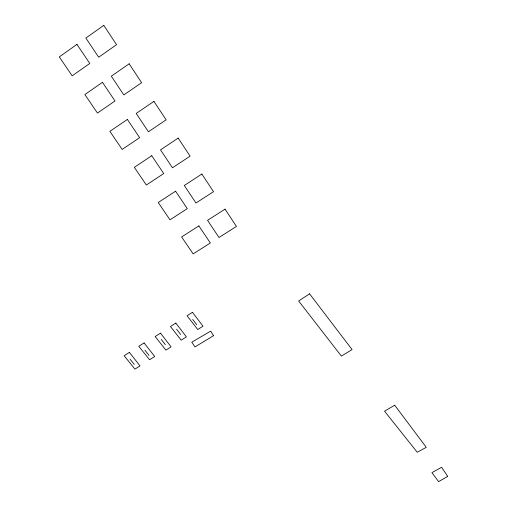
<?xml version="1.0" encoding="UTF-8"?>
<svg xmlns="http://www.w3.org/2000/svg" width="507" height="507" viewBox="0 0 507 507"><rect width="100%" height="100%" fill="white"/><g stroke="black" fill="none" stroke-linecap="round" stroke-linejoin="round"><path stroke-width="0.76" d="M130.09 359.209L134.197 364.375M144.926 350.185L149.014 355.388M161.251 339.43L165.333 344.671M176.588 329.195L180.663 334.481M192.679 319.435L196.741 324.759M76.969 44.369L59.3 56.898L72.159 75.828L89.79 63.457L76.969 44.369M103.789 25.35L85.867 38.057L98.669 57.228L116.547 44.686L103.789 25.35M102.465 82.33L84.878 94.543L97.452 113.048L114.994 100.988L102.465 82.33M129.158 63.8L111.318 76.183L123.828 94.917L141.618 82.692L129.158 63.8M127.384 119.437L109.88 131.345L122.174 149.432L139.634 137.676L127.384 119.437M153.944 101.375L136.199 113.441L148.424 131.763L166.131 119.842L153.944 101.375M151.745 155.719L134.33 167.323L146.346 185.017L163.729 173.552L151.745 155.719M178.179 138.107L160.516 149.876L172.475 167.785L190.087 156.162L178.179 138.107M175.574 191.196L158.235 202.515L169.997 219.823L187.292 208.643L175.574 191.196M201.868 174.021L184.301 185.492L195.994 203.015L213.523 191.678L201.868 174.021M309.581 293.838L298.642 300.981L341.363 356.085L352.073 349.57L309.581 293.838M198.877 225.9L181.626 236.94L193.135 253.88L210.342 242.967L198.877 225.9M225.045 209.144L207.559 220.336L219.005 237.479L236.439 226.42L225.045 209.144M129.38 352.397L124.139 355.756L134.932 369.109L140.027 365.896L129.38 352.397M144.083 342.922L138.804 346.313L149.571 359.755L154.705 356.516L144.083 342.922M175.821 323.067L170.453 326.514L181.17 340.159L186.386 336.87L175.821 323.067M192.476 312.306L187.058 315.779L197.749 329.531L203.015 326.21L192.476 312.306M160.497 333.143L155.167 336.559L165.909 350.103L171.087 346.839L160.497 333.143M213.466 335.723L195.005 346.927L191.804 342.187L210.728 331.115L213.466 335.723M394.706 405.239L384.534 411.19L417.236 452.25L426.267 447.332L394.706 405.239M447.7 476.384L438.593 481.65L431.932 472.632L441.591 467.264L447.7 476.384"/></g></svg>
